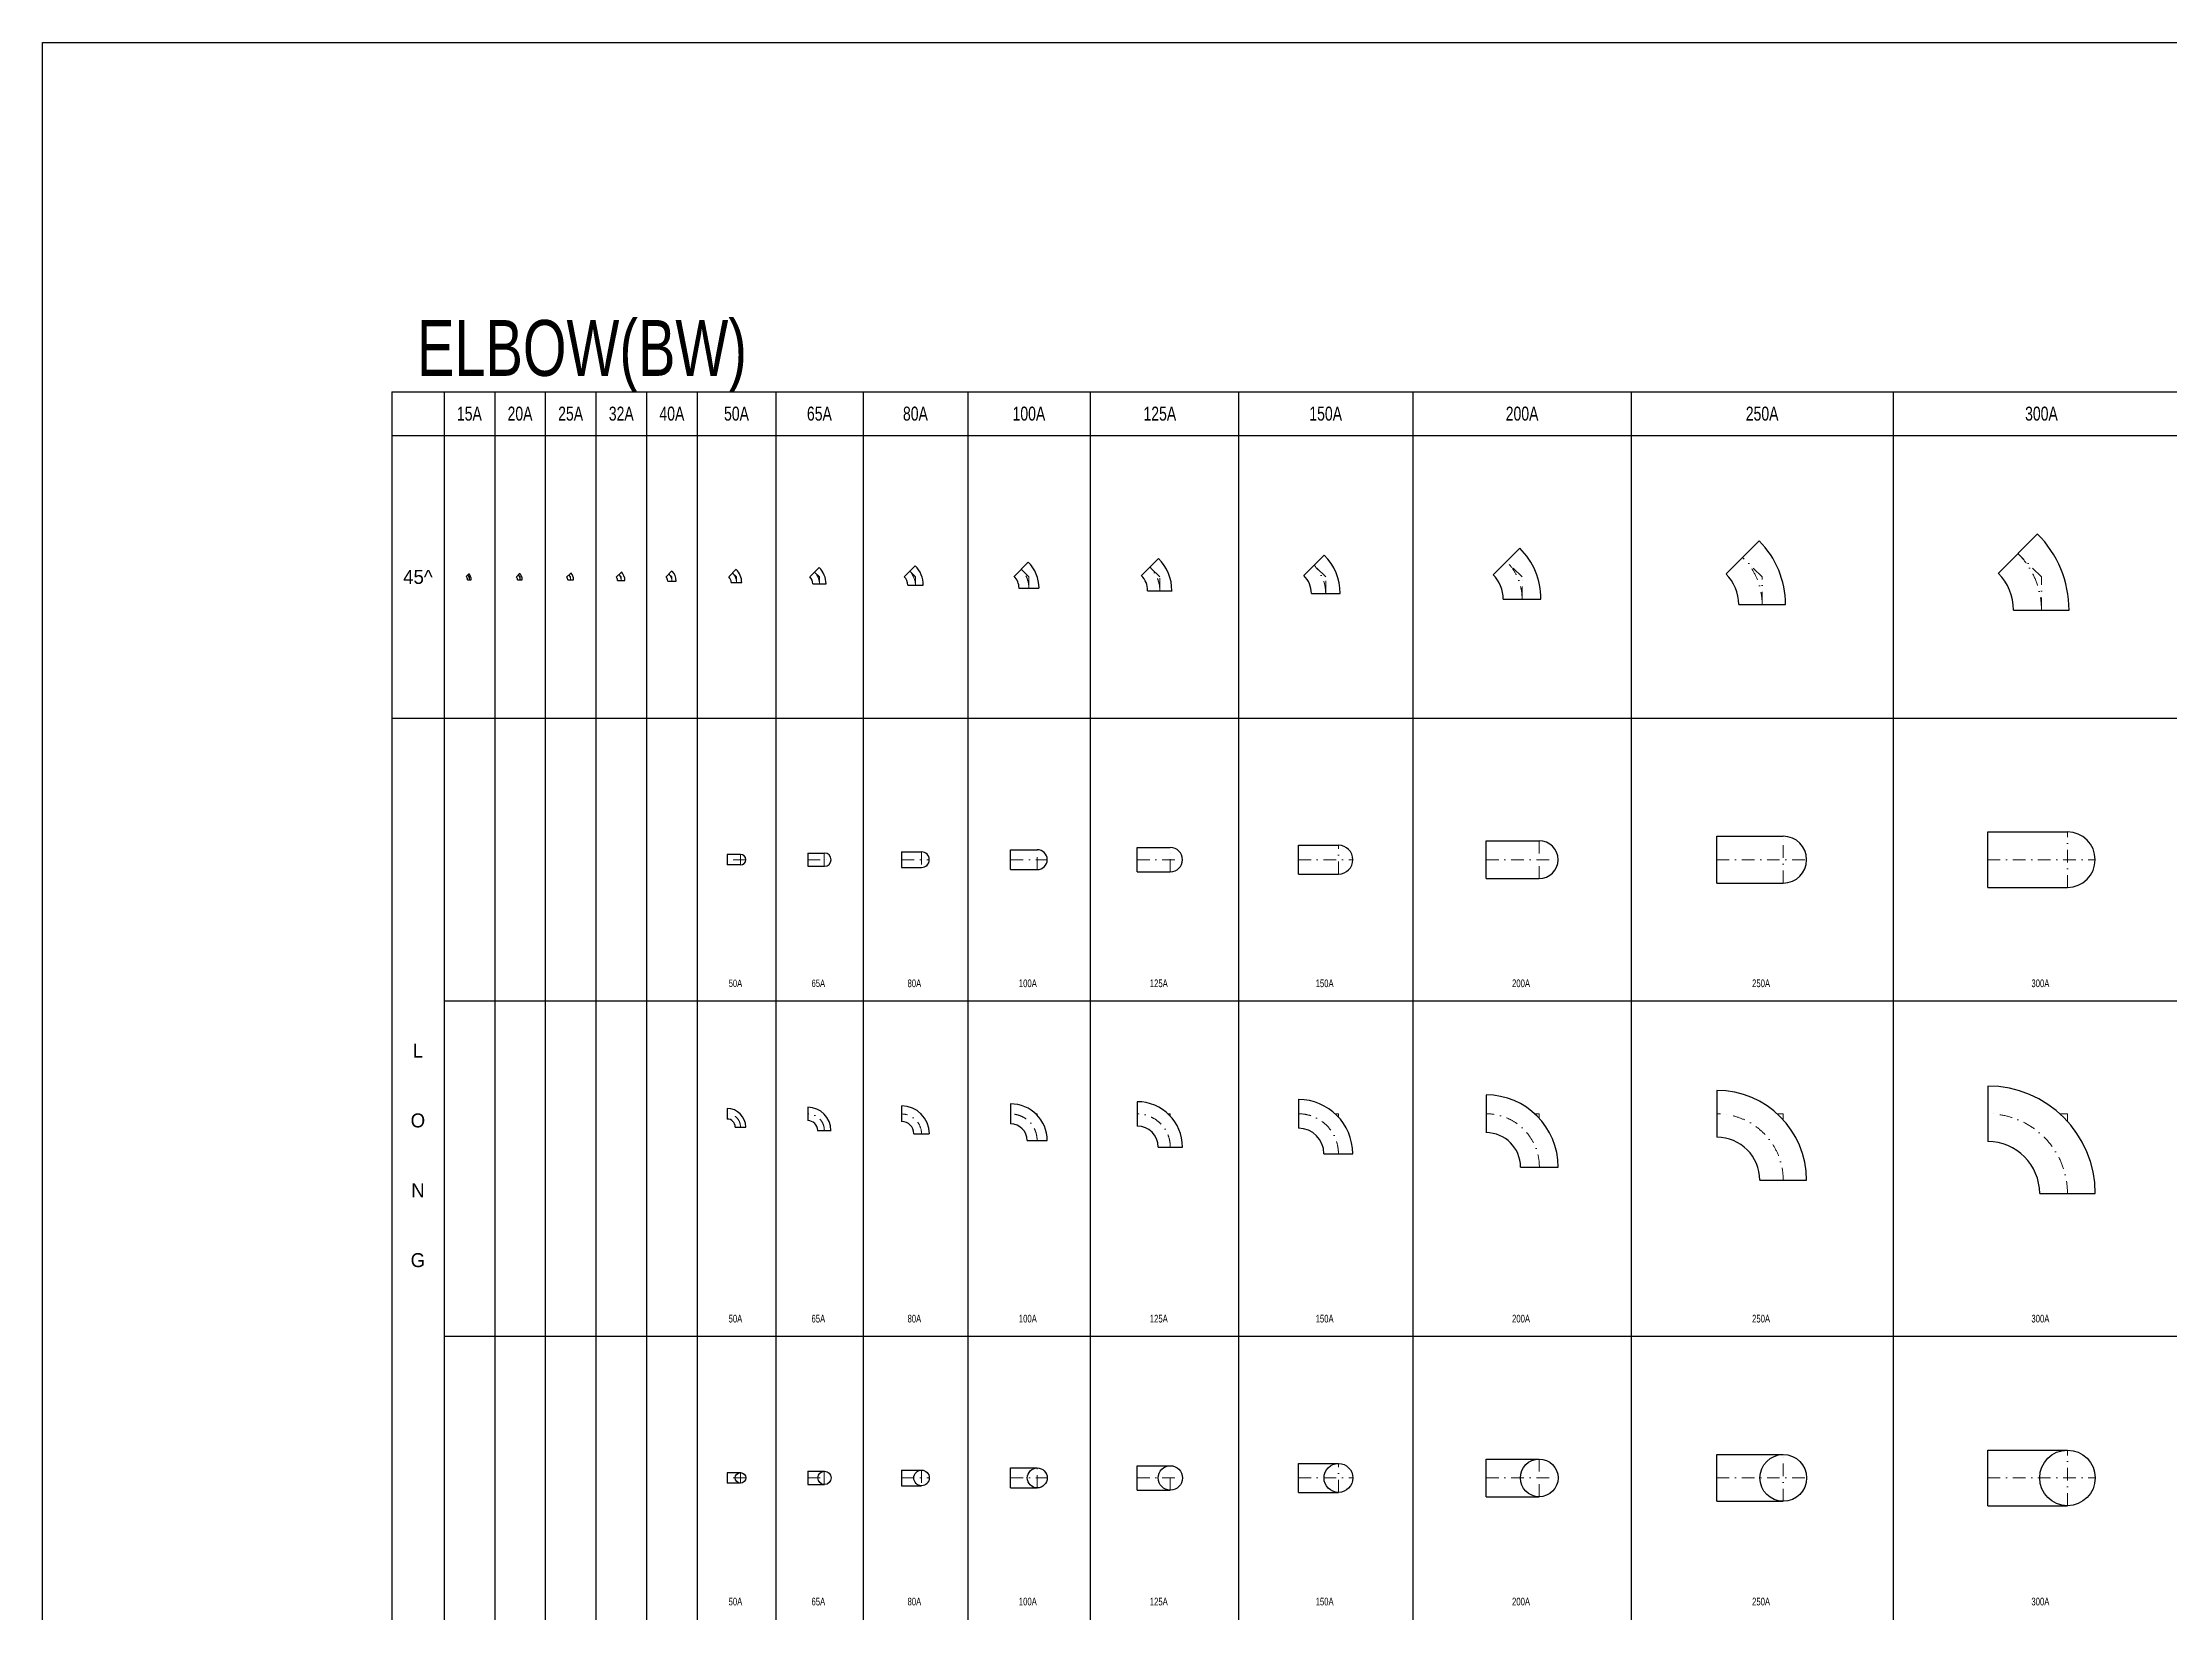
# Model space of a CAD drawing. Extents: x 0 to 90799, y 0 to 77868.
# Drawn here: x 0 to 12183, y 68879 to 77868 of the extents above; entities that cross this region are included whole.
import ezdxf
from ezdxf.enums import TextEntityAlignment as Align

# ---------------------------------------------------------------- set-up
doc = ezdxf.new("R2010")
doc.units = 0
doc.header["$LTSCALE"] = 30
doc.header["$MEASUREMENT"] = 0
doc.linetypes.add('DGN Style 4', pattern=[4.8, 2.4, -1.2, 0, -1.2])
doc.layers.add('L(c)', color=1, linetype='DGN Style 4', lineweight=5)
doc.layers.add('L(txt)', color=2, linetype='Continuous', lineweight=13)
doc.styles.add('Style-ENGINEERING', font='ENGINEERING.shx')

# ---------------------------------------------------------------- blocks, each defined once
blk = doc.blocks.new('*U0')
at = {"style": 'Style-ENGINEERING'}
for s, p in [('L', (0, 600)), ('O', (0, 200)), ('N', (0, -200)), ('G', (0, -600))]:
    blk.add_text(s, height=80, dxfattribs=at).set_placement(p, align=Align.MIDDLE_CENTER)
blk = doc.blocks.new('*U2')
for p, q in [((0, 17), (-15, 2)), ((-7, -17), (15, -17))]:
    blk.add_line(p, q)
for radius in [27.2, 49]:
    blk.add_arc((-34, -17), radius, 0, 45)
blk = doc.blocks.new('*U3')
for p, q in [((-17, -1), (2, 18)), ((-10, -18), (17, -18))]:
    blk.add_line(p, q)
for radius in [51.7, 24.5]:
    blk.add_arc((-35, -18), radius, 0, 45)
blk = doc.blocks.new('*U4')
for p, q in [((-20, -5), (4, 19)), ((-14, -19), (20, -19))]:
    blk.add_line(p, q)
for radius, start, end in [(55.1, 359.9808, 45.0192), (21.1, 359.9499, 45.0501)]:
    blk.add_arc((-35, -19), radius, start, end)
blk = doc.blocks.new('*U5')
for p, q in [((-25, -6), (5, 24)), ((-18, -24), (25, -24))]:
    blk.add_line(p, q)
for radius, start, end in [(68.9, 0.0138, 44.9862), (26.2, 0.0362, 44.9638)]:
    blk.add_arc((-44, -24), radius, start, end)
blk = doc.blocks.new('*U6')
for p, q in [((-29, -6), (5, 29)), ((-19, -29), (29, -29))]:
    blk.add_line(p, q)
for radius, start, end in [(81.5, 359.9951, 45.0049), (32.9, 359.9878, 45.0122)]:
    blk.add_arc((-52, -29), radius, start, end)
blk = doc.blocks.new('*U7')
for p, q in [((-37, -5), (6, 38)), ((-24, -38), (37, -38))]:
    blk.add_line(p, q)
for radius, start, end in [(106, 359.9801, 45.0199), (46, 359.954, 45.046)]:
    blk.add_arc((-69, -38), radius, start, end)
blk = doc.blocks.new('*U8')
for p, q in [((-47, -7), (7, 47)), ((-30, -47), (47, -47))]:
    blk.add_line(p, q)
for radius, start, end in [(133, 359.9891, 45.0109), (57.1, 359.9745, 45.0255)]:
    blk.add_arc((-87, -47), radius, start, end)
blk = doc.blocks.new('*U9')
for p, q in [((-55, -7), (8, 56)), ((-34, -56), (55, -56))]:
    blk.add_line(p, q)
for radius, start, end in [(159, 0.0161, 44.9839), (69.8, 0.0366, 44.9634)]:
    blk.add_arc((-104, -56), radius, start, end)
blk = doc.blocks.new('*U10')
for p, q in [((-71, -7), (10, 74)), ((-43, -74), (71, -74))]:
    blk.add_line(p, q)
for radius, start, end in [(210, 0.0071, 44.9929), (95.3, 0.0157, 44.9843)]:
    blk.add_arc((-138, -74), radius, start, end)
blk = doc.blocks.new('*U11')
for p, q in [((-88, -7), (11, 92)), ((-52, -92), (88, -92))]:
    blk.add_line(p, q)
for radius, start, end in [(260, 0.0017, 44.9983), (121, 0.0037, 44.9963)]:
    blk.add_arc((-173, -92), radius, start, end)
blk = doc.blocks.new('*U12')
for p, q in [((-104, -7), (13, 110)), ((-61, -110), (104, -110))]:
    blk.add_line(p, q)
for radius, start, end in [(311, 359.998, 45.002), (146, 359.9958, 45.0042)]:
    blk.add_arc((-207, -110), radius, start, end)
blk = doc.blocks.new('*U13')
for p, q in [((-137, -7), (16, 146)), ((-79, -146), (137, -146))]:
    blk.add_line(p, q)
for radius, start, end in [(413, 0.0073, 44.9927), (197, 0.0152, 44.9848)]:
    blk.add_arc((-276, -146), radius, start, end)
blk = doc.blocks.new('*U14')
for p, q in [((-170, -7), (19, 182)), ((-97, -182), (170, -182))]:
    blk.add_line(p, q)
for radius, start, end in [(515, 0.0017, 44.9983), (247, 0.0036, 44.9964)]:
    blk.add_arc((-345, -182), radius, start, end)
blk = doc.blocks.new('*U15')
for p, q in [((-203, -7), (22, 218)), ((-116, -218), (203, -218))]:
    blk.add_line(p, q)
for radius, start, end in [(616, 359.998, 45.002), (298, 359.9959, 45.0041)]:
    blk.add_arc((-414, -218), radius, start, end)
blk = doc.blocks.new('*U21')
for p, q in [((-53, 30), (-53, -30)), ((23, 30), (-53, 30)), ((23, -30), (-53, -30))]:
    blk.add_line(p, q)
blk.add_arc((23, 0), 30.2, 270, 90)
blk = doc.blocks.new('*U22')
for p, q in [((-67, 38), (-67, -38)), ((-67, 38), (29, 38)), ((-67, -38), (29, -38))]:
    blk.add_line(p, q)
blk.add_arc((29, 0), 38.1, 270, 90)
blk = doc.blocks.new('*U23')
for p, q in [((-79, 45), (-79, -45)), ((-79, 45), (35, 45)), ((-79, -45), (35, -45))]:
    blk.add_line(p, q)
blk.add_arc((35, 0), 44.5, 270, 90)
blk = doc.blocks.new('*U24')
for p, q in [((-105, 57), (48, 57)), ((-105, -57), (-105, 57)), ((-105, -57), (48, -57))]:
    blk.add_line(p, q)
blk.add_arc((48, 0), 57.1, 270, 90)
blk = doc.blocks.new('*U25')
for p, q in [((-130, 70), (60, 70)), ((-130, -70), (-130, 70)), ((-130, -70), (60, -70))]:
    blk.add_line(p, q)
blk.add_arc((60, 0), 69.9, 270, 90)
blk = doc.blocks.new('*U26')
for p, q in [((-156, -83), (-156, 83)), ((-156, 83), (73, 83)), ((-156, -83), (73, -83))]:
    blk.add_line(p, q)
blk.add_arc((73, 0), 82.6, 270, 90)
blk = doc.blocks.new('*U27')
for p, q in [((-206, 108), (98, 108)), ((-206, -108), (-206, 108)), ((-206, -108), (98, -108))]:
    blk.add_line(p, q)
blk.add_arc((98, 0), 108, 270, 90)
blk = doc.blocks.new('*U28')
for p, q in [((-257, -134), (-257, 134)), ((-257, 134), (124, 134)), ((-257, -134), (124, -134))]:
    blk.add_line(p, q)
blk.add_arc((124, 0), 134, 270, 90)
blk = doc.blocks.new('*U29')
for p, q in [((-308, 159), (149, 159)), ((-308, -159), (-308, 159)), ((-308, -159), (149, -159))]:
    blk.add_line(p, q)
blk.add_arc((149, 0), 159, 270, 90)
blk = doc.blocks.new('*U35')
for p, q in [((-53, 53), (-53, -7)), ((-7, -53), (53, -53))]:
    blk.add_line(p, q)
for radius in [106, 46]:
    blk.add_arc((-53, -53), radius, 0, 90)
blk = doc.blocks.new('*U36')
for p, q in [((-67, 67), (-67, -10)), ((-10, -67), (67, -67))]:
    blk.add_line(p, q)
for radius in [133, 57.1]:
    blk.add_arc((-67, -67), radius, 0, 90)
blk = doc.blocks.new('*U37')
for p, q in [((-79, 79), (-79, -10)), ((-10, -79), (79, -79))]:
    blk.add_line(p, q)
for radius, start in [(159, 360), (69.8, 0)]:
    blk.add_arc((-79, -79), radius, start, 90)
blk = doc.blocks.new('*U38')
for p, q in [((-105, 105), (-105, -10)), ((-10, -105), (105, -105))]:
    blk.add_line(p, q)
for radius in [210, 95.2]:
    blk.add_arc((-105, -105), radius, 0, 90)
blk = doc.blocks.new('*U39')
for p, q in [((-130, 130), (-130, -10)), ((-10, -130), (130, -130))]:
    blk.add_line(p, q)
for radius in [260, 121]:
    blk.add_arc((-130, -130), radius, 0, 90)
blk = doc.blocks.new('*U40')
for p, q in [((-156, 156), (-156, -10)), ((-10, -156), (156, -156))]:
    blk.add_line(p, q)
for radius in [311, 146]:
    blk.add_arc((-156, -156), radius, 0, 90)
blk = doc.blocks.new('*U41')
for p, q in [((-206, 206), (-206, -10)), ((-10, -206), (206, -206))]:
    blk.add_line(p, q)
for radius, start in [(413, 360), (197, 0)]:
    blk.add_arc((-206, -206), radius, start, 90)
blk = doc.blocks.new('*U42')
for p, q in [((-257, 257), (-257, -10)), ((-10, -257), (257, -257))]:
    blk.add_line(p, q)
for radius, start in [(515, 360), (247, 0)]:
    blk.add_arc((-257, -257), radius, start, 90)
blk = doc.blocks.new('*U43')
for p, q in [((-308, 308), (-308, -10)), ((-10, -308), (308, -308))]:
    blk.add_line(p, q)
for radius in [616, 298]:
    blk.add_arc((-308, -308), radius, 0, 90)
blk = doc.blocks.new('*U49')
for p, q in [((23, 30), (-53, 30)), ((-53, 30), (-53, -30)), ((23, -30), (-53, -30))]:
    blk.add_line(p, q)
blk.add_circle((23, 0), 30.2)
blk = doc.blocks.new('*U50')
for p, q in [((-67, 38), (-67, -38)), ((-67, 38), (29, 38)), ((-67, -38), (29, -38))]:
    blk.add_line(p, q)
blk.add_circle((29, 0), 38.1)
blk = doc.blocks.new('*U51')
for p, q in [((-79, 45), (-79, -45)), ((-79, 45), (35, 45)), ((-79, -45), (35, -45))]:
    blk.add_line(p, q)
blk.add_circle((35, 0), 44.5)
blk = doc.blocks.new('*U52')
for p, q in [((-105, -57), (-105, 57)), ((-105, 57), (48, 57)), ((-105, -57), (48, -57))]:
    blk.add_line(p, q)
blk.add_circle((48, 0), 57.1)
blk = doc.blocks.new('*U53')
for p, q in [((-130, -70), (-130, 70)), ((-130, 70), (60, 70)), ((-130, -70), (60, -70))]:
    blk.add_line(p, q)
blk.add_circle((60, 0), 69.9)
blk = doc.blocks.new('*U54')
for p, q in [((-156, -83), (-156, 83)), ((-156, 83), (73, 83)), ((-156, -83), (73, -83))]:
    blk.add_line(p, q)
blk.add_circle((73, 0), 82.6)
blk = doc.blocks.new('*U55')
for p, q in [((-206, -108), (-206, 108)), ((-206, 108), (98, 108)), ((-206, -108), (98, -108))]:
    blk.add_line(p, q)
blk.add_circle((98, 0), 108)
blk = doc.blocks.new('*U56')
for p, q in [((-257, -134), (-257, 134)), ((-257, 134), (124, 134)), ((-257, -134), (124, -134))]:
    blk.add_line(p, q)
blk.add_circle((124, 0), 134)
blk = doc.blocks.new('*U57')
for p, q in [((-308, -159), (-308, 159)), ((-308, 159), (149, 159)), ((-308, -159), (149, -159))]:
    blk.add_line(p, q)
blk.add_circle((149, 0), 159)

msp = doc.modelspace()

# ---------------------------------------------------------------- linework, layer by layer
for p, q in [((2000, 75868), (23400, 75868)), ((2000, 75868), (2000, 62159)), ((2300, 75868), (2300, 62159)), ((2590, 75868), (2590, 62159)), ((2880, 75868), (2880, 62159)), ((3170, 75868), (3170, 62159)), ((3460, 75868), (3460, 62159)), ((3750, 75868), (3750, 62159)), ((4200, 75868), (4200, 62159)), ((4700, 75868), (4700, 62159)), ((5300, 75868), (5300, 62159)), ((6000, 75868), (6000, 62159)), ((6850, 75868), (6850, 62159)), ((7850, 75868), (7850, 62159)), ((9100, 75868), (9100, 62159)), ((10600, 75868), (10600, 62159)), ((2000, 75618), (23400, 75618)), ((23400, 73998), (2000, 73998)), ((23400, 72379), (2300, 72379)), ((23400, 70459), (2300, 70459))]:
    msp.add_line(p, q)
at = {"flags": 128}
msp.add_lwpolyline([(0, 77868), (66991, 77868), (66991, 42088), (0, 42088)], close=True, dxfattribs=at)
at = {"layer": 'L(c)'}
for p, q in [((11450, 74808), (11316, 74941)), ((2445, 74808), (2434, 74819)), ((2445, 74792), (2445, 74808)), ((2735, 74808), (2724, 74819)), ((2735, 74792), (2735, 74808)), ((3025, 74808), (3014, 74819)), ((3025, 74808), (3025, 74792)), ((3315, 74808), (3301, 74821)), ((3315, 74788), (3315, 74808)), ((3605, 74808), (3588, 74824)), ((3605, 74808), (3605, 74784)), ((3975, 74808), (3953, 74830)), ((3975, 74776), (3975, 74808)), ((4450, 74808), (4422, 74835)), ((4450, 74808), (4450, 74768)), ((5000, 74808), (4967, 74841)), ((5000, 74808), (5000, 74760)), ((5650, 74808), (5605, 74852)), ((5650, 74744), (5650, 74808)), ((6400, 74808), (6344, 74863)), ((6400, 74729), (6400, 74808)), ((7350, 74808), (7283, 74874)), ((7350, 74713), (7350, 74808)), ((8475, 74808), (8386, 74897)), ((8475, 74681), (8475, 74808)), ((9850, 74808), (9738, 74919)), ((9850, 74650), (9850, 74808)), ((11450, 74618), (11450, 74808)), ((11599, 73029), (11599, 73348)), ((4478, 73227), (4478, 73150)), ((5035, 73233), (5035, 73144)), ((5698, 73131), (5698, 73246)), ((6460, 73119), (6460, 73258)), ((7423, 73106), (7423, 73271)), ((8573, 73080), (8573, 73297)), ((9971, 73055), (9971, 73322)), ((4028, 73189), (3922, 73189)), ((3998, 73219), (3998, 73158)), ((4383, 73189), (4517, 73189)), ((4921, 73189), (5079, 73189)), ((5545, 73189), (5755, 73189)), ((6270, 73189), (6530, 73189)), ((7194, 73189), (7506, 73189)), ((8269, 73189), (8681, 73189)), ((9590, 73189), (10110, 73189)), ((11142, 73189), (11758, 73189)), ((3996, 71734), (3998, 71734)), ((3998, 71734), (3998, 71732)), ((4477, 71734), (4478, 71734)), ((4478, 71734), (4478, 71732)), ((5031, 71734), (5035, 71734)), ((5035, 71734), (5035, 71730)), ((5689, 71734), (5698, 71734)), ((5698, 71734), (5698, 71725)), ((6447, 71734), (6460, 71734)), ((6460, 71734), (6460, 71721)), ((7406, 71734), (7423, 71734)), ((7423, 71734), (7423, 71716)), ((8547, 71734), (8573, 71734)), ((8573, 71734), (8573, 71708)), ((9936, 71734), (9971, 71734)), ((9971, 71734), (9971, 71699)), ((11555, 71734), (11599, 71734)), ((11599, 71734), (11599, 71690)), ((5035, 69693), (5035, 69604)), ((5698, 69592), (5698, 69706)), ((6460, 69579), (6460, 69719)), ((7423, 69566), (7423, 69731)), ((8573, 69541), (8573, 69757)), ((9971, 69515), (9971, 69783)), ((11599, 69490), (11599, 69808)), ((4028, 69649), (3922, 69649)), ((3998, 69679), (3998, 69619)), ((4383, 69649), (4517, 69649)), ((4478, 69687), (4478, 69611)), ((4921, 69649), (5079, 69649)), ((5545, 69649), (5755, 69649)), ((6270, 69649), (6530, 69649)), ((7194, 69649), (7506, 69649)), ((8269, 69649), (8681, 69649)), ((9590, 69649), (10110, 69649)), ((11142, 69649), (11758, 69649))]:
    msp.add_line(p, q, dxfattribs=at)
for centre, radius, start, end in [((10993, 74618), 457, 0, 45), ((2407, 74792), 38.1, 0, 45), ((2697, 74792), 38.1, 359.9722, 45), ((2987, 74792), 38.1, 0, 45), ((3267, 74788), 47.6, 0.0199, 44.9801), ((3548, 74784), 57.2, 359.993, 45.007), ((3899, 74776), 76.2, 359.9722, 45.0278), ((4355, 74768), 95.3, 360, 45), ((4886, 74760), 114, 0.0224, 44.9776), ((5498, 74744), 152, 0.0098, 44.9902), ((6210, 74729), 190, 0.0023, 44.9977), ((7121, 74713), 229, 360, 45), ((8170, 74681), 305, 0.0098, 44.9902), ((9469, 74650), 381, 0.0023, 44.9977), ((3922, 71658), 76.2, 0, 90), ((4383, 71638), 95.3, 0, 90), ((4921, 71619), 114, 0, 90), ((5545, 71581), 152, 0, 90), ((6270, 71543), 190, 0, 90), ((7194, 71505), 229, 0, 90), ((8269, 71429), 305, 0, 90), ((9590, 71353), 381, 0, 90), ((11142, 71277), 457, 0, 90)]:
    msp.add_arc(centre, radius, start, end, dxfattribs=at)

# ---------------------------------------------------------------- block references
for name, p in [('*U15', (11406, 74836)), ('*U12', (7329, 74823)), ('*U13', (8446, 74827)), ('*U14', (9814, 74832)), ('*U2', (2441, 74809)), ('*U3', (2731, 74810)), ('*U4', (3022, 74811)), ('*U5', (3311, 74812)), ('*U6', (3600, 74813)), ('*U7', (3968, 74814)), ('*U8', (4442, 74815)), ('*U9', (4990, 74816)), ('*U10', (5636, 74818)), ('*U11', (6382, 74821)), ('*U29', (11450, 73189)), ('*U22', (4450, 73189)), ('*U23', (5000, 73189)), ('*U24', (5650, 73189)), ('*U25', (6400, 73189)), ('*U26', (7350, 73189)), ('*U27', (8475, 73189)), ('*U28', (9847, 73189)), ('*U21', (3975, 73189)), ('*U43', (11450, 71585)), ('*U35', (3975, 71711)), ('*U36', (4450, 71705)), ('*U37', (5000, 71699)), ('*U38', (5650, 71686)), ('*U39', (6400, 71673)), ('*U40', (7350, 71661)), ('*U41', (8475, 71635)), ('*U42', (9847, 71610)), ('*U51', (5000, 69649)), ('*U52', (5650, 69649)), ('*U53', (6400, 69649)), ('*U54', (7350, 69649)), ('*U55', (8475, 69649)), ('*U56', (9847, 69649)), ('*U57', (11450, 69649)), ('*U49', (3975, 69649)), ('*U50', (4450, 69649))]:
    msp.add_blockref(name, p)
at = {"layer": 'L(txt)'}
msp.add_blockref('*U0', (2150, 71496), dxfattribs=at)

# ---------------------------------------------------------------- texts
at = {"style": 'Style-ENGINEERING', "width": 0.75}
for s, height, p in [('50A', 41.9, (3969, 72481)), ('65A', 41.9, (4444, 72481)), ('80A', 44, (4994, 72481)), ('100A', 44, (5644, 72481)), ('125A', 44, (6394, 72481)), ('150A', 44, (7344, 72481)), ('200A', 44, (8469, 72481)), ('250A', 44, (9844, 72481)), ('300A', 44, (11444, 72481)), ('50A', 44, (3969, 70561)), ('65A', 44, (4444, 70561)), ('80A', 44, (4994, 70561)), ('100A', 44, (5644, 70561)), ('125A', 44, (6394, 70561)), ('150A', 44, (7344, 70561)), ('200A', 44, (8469, 70561)), ('250A', 44, (9844, 70561)), ('300A', 44, (11444, 70561)), ('50A', 44, (3969, 68941)), ('65A', 44, (4444, 68941)), ('80A', 44, (4994, 68941)), ('100A', 44, (5644, 68941)), ('125A', 44, (6394, 68941)), ('150A', 44, (7344, 68941)), ('200A', 44, (8469, 68941)), ('250A', 44, (9844, 68941)), ('300A', 44, (11444, 68941))]:
    msp.add_text(s, height=height, dxfattribs=at).set_placement(p, align=Align.MIDDLE_CENTER)
at = {"layer": 'L(txt)', "style": 'Style-ENGINEERING', "width": 0.75}
msp.add_text('ELBOW(BW)', height=320, dxfattribs=at).set_placement((2145, 76119), align=Align.MIDDLE_LEFT)
for s, p in [('15A', (2445, 75743)), ('20A', (2735, 75743)), ('25A', (3025, 75743)), ('32A', (3315, 75743)), ('40A', (3605, 75743)), ('50A', (3975, 75743)), ('65A', (4450, 75743)), ('80A', (5000, 75743)), ('100A', (5650, 75743)), ('125A', (6400, 75743)), ('150A', (7350, 75743)), ('200A', (8475, 75743)), ('250A', (9850, 75743)), ('300A', (11450, 75743))]:
    msp.add_text(s, height=80, dxfattribs=at).set_placement(p, align=Align.MIDDLE_CENTER)
at = {"layer": 'L(txt)', "style": 'Style-ENGINEERING'}
msp.add_text('45^ ', height=80, dxfattribs=at).set_placement((2150, 74808), align=Align.MIDDLE_CENTER)

doc.saveas('drawing.dxf')
